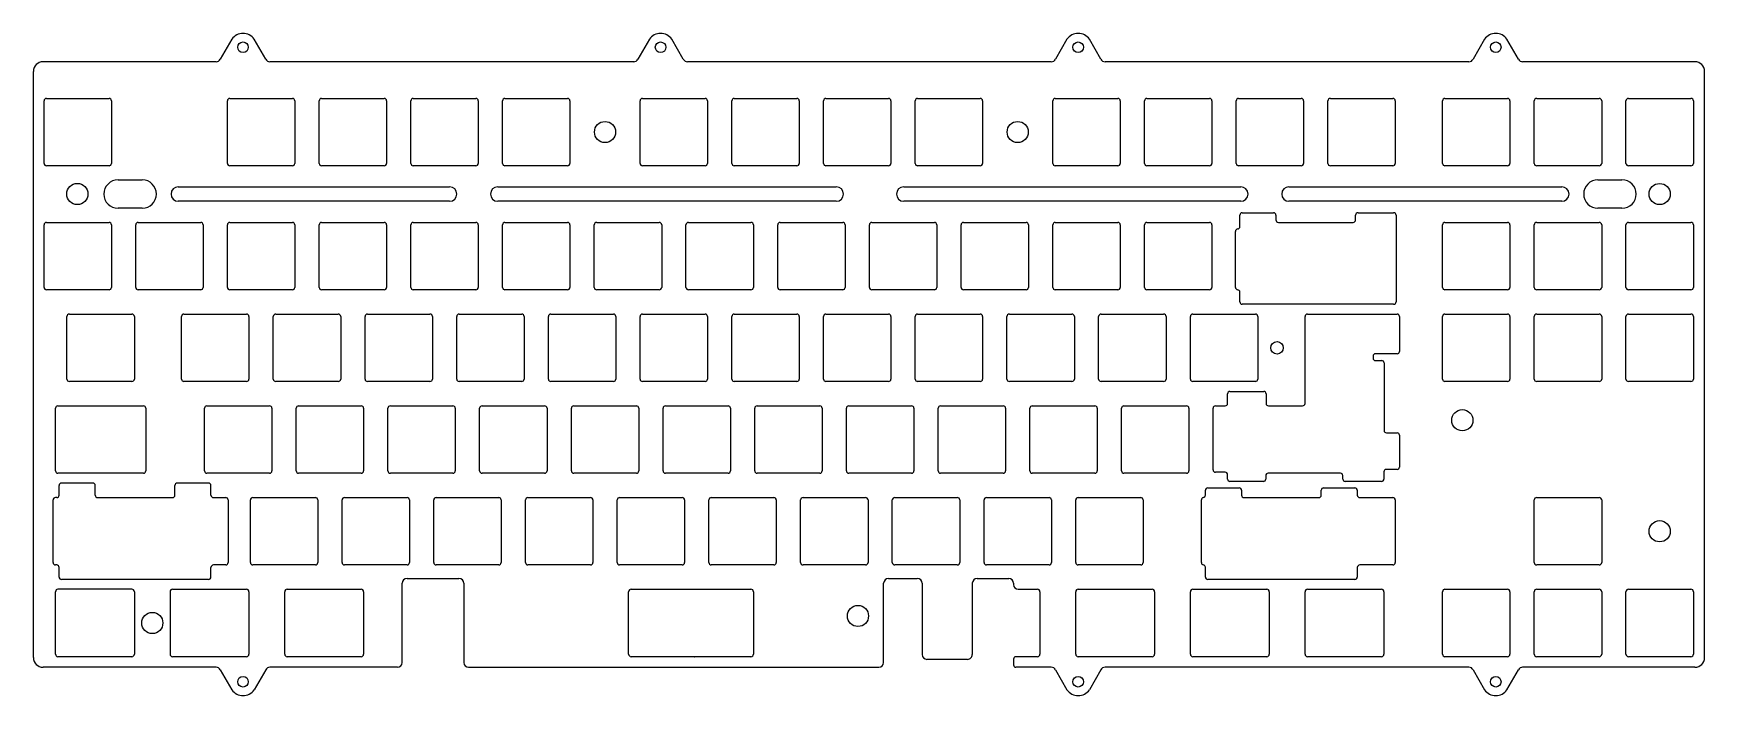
# Model space of a CAD drawing. Extents: x 0 to 347, y -132 to 6.
import ezdxf

# ---------------------------------------------------------------- set-up
doc = ezdxf.new("R2010")
doc.units = 0
doc.layers.add('Facebinder', color=7, linetype='CONTINUOUS')

msp = doc.modelspace()

# ---------------------------------------------------------------- linework, layer by layer
at = {"layer": 'Facebinder'}
for p, q in [((41.3843, 4.70611, 1.07214), (39.0021, 0.52965, 1.07214)), ((48.4265, 0.52965, 1.07214), (46.0443, 4.70611, 1.07214)), ((128.129, 4.70611, 1.07214), (125.747, 0.52965, 1.07214)), ((135.172, 0.52965, 1.07214), (132.789, 4.70611, 1.07214)), ((214.873, 4.70611, 1.07214), (212.491, 0.52965, 1.07214)), ((221.916, 0.52965, 1.07214), (219.533, 4.70611, 1.07214)), ((301.618, 4.70611, 1.07214), (299.236, 0.52965, 1.07214)), ((308.661, 0.52965, 1.07214), (306.278, 4.70611, 1.07214)), ((38.1335, 0.02511, 1.07214), (2.17793, 0.02511, 1.07214)), ((124.878, 0.02511, 1.07214), (49.2951, 0.02511, 1.07214)), ((211.623, 0.02511, 1.07214), (136.04, 0.02511, 1.07214)), ((298.368, 0.02511, 1.07214), (222.784, 0.02511, 1.07214)), ((345.321, 0.02511, 1.07214), (309.529, 0.02511, 1.07214)), ((0.17794, -123.732, 1.07214), (0.17794, -1.97489, 1.07214)), ((347.321, -123.732, 1.07214), (347.321, -1.97489, 1.07214)), ((2.3815, -21.0834, 1.07214), (2.3815, -8.08439, 1.07214)), ((2.8815, -7.58439, 1.07214), (15.8811, -7.58439, 1.07214)), ((16.3811, -8.08439, 1.07214), (16.3811, -21.0834, 1.07214)), ((40.4816, -21.0834, 1.07214), (40.4816, -8.08439, 1.07214)), ((40.9816, -7.58439, 1.07214), (53.9809, -7.58439, 1.07214)), ((54.4809, -8.08439, 1.07214), (54.4809, -21.0834, 1.07214)), ((59.5316, -21.0834, 1.07214), (59.5316, -8.08439, 1.07214)), ((60.0316, -7.58439, 1.07214), (73.0309, -7.58439, 1.07214)), ((73.5309, -8.08439, 1.07214), (73.5309, -21.0834, 1.07214)), ((78.5816, -21.0834, 1.07214), (78.5816, -8.08439, 1.07214)), ((79.0816, -7.58439, 1.07214), (92.0809, -7.58439, 1.07214)), ((92.5809, -8.08439, 1.07214), (92.5809, -21.0834, 1.07214)), ((97.6302, -21.0834, 1.07214), (97.6302, -8.08439, 1.07214)), ((98.1302, -7.58439, 1.07214), (111.131, -7.58439, 1.07214)), ((111.631, -8.08439, 1.07214), (111.631, -21.0834, 1.07214)), ((126.207, -21.0834, 1.07214), (126.207, -8.08439, 1.07214)), ((126.707, -7.58439, 1.07214), (139.706, -7.58439, 1.07214)), ((140.206, -8.08439, 1.07214), (140.206, -21.0834, 1.07214)), ((145.257, -21.0834, 1.07214), (145.257, -8.08439, 1.07214)), ((145.757, -7.58439, 1.07214), (158.756, -7.58439, 1.07214)), ((159.256, -8.08439, 1.07214), (159.256, -21.0834, 1.07214)), ((164.307, -21.0834, 1.07214), (164.307, -8.08439, 1.07214)), ((164.807, -7.58439, 1.07214), (177.806, -7.58439, 1.07214)), ((178.306, -8.08439, 1.07214), (178.306, -21.0834, 1.07214)), ((183.357, -21.0834, 1.07214), (183.357, -8.08439, 1.07214)), ((183.857, -7.58439, 1.07214), (196.856, -7.58439, 1.07214)), ((197.356, -8.08439, 1.07214), (197.356, -21.0834, 1.07214)), ((211.932, -21.0834, 1.07214), (211.932, -8.08439, 1.07214)), ((212.432, -7.58439, 1.07214), (225.431, -7.58439, 1.07214)), ((225.931, -8.08439, 1.07214), (225.931, -21.0834, 1.07214)), ((230.982, -21.0834, 1.07214), (230.982, -8.08439, 1.07214)), ((231.482, -7.58439, 1.07214), (244.481, -7.58439, 1.07214)), ((244.981, -8.08439, 1.07214), (244.981, -21.0834, 1.07214)), ((250.032, -21.0834, 1.07214), (250.032, -8.08439, 1.07214)), ((250.532, -7.58439, 1.07214), (263.531, -7.58439, 1.07214)), ((264.031, -8.08439, 1.07214), (264.031, -21.0834, 1.07214)), ((269.082, -21.0834, 1.07214), (269.082, -8.08439, 1.07214)), ((269.582, -7.58439, 1.07214), (282.581, -7.58439, 1.07214)), ((283.081, -8.08439, 1.07214), (283.081, -21.0834, 1.07214)), ((292.894, -21.0834, 1.07214), (292.894, -8.08439, 1.07214)), ((293.394, -7.58439, 1.07214), (306.394, -7.58439, 1.07214)), ((306.894, -8.08439, 1.07214), (306.894, -21.0834, 1.07214)), ((311.944, -21.0834, 1.07214), (311.944, -8.08439, 1.07214)), ((312.444, -7.58439, 1.07214), (325.444, -7.58439, 1.07214)), ((325.944, -8.08439, 1.07214), (325.944, -21.0834, 1.07214)), ((330.994, -21.0834, 1.07214), (330.994, -8.08439, 1.07214)), ((331.494, -7.58439, 1.07214), (344.494, -7.58439, 1.07214)), ((344.994, -8.08439, 1.07214), (344.994, -21.0834, 1.07214)), ((15.8811, -21.5834, 1.07214), (2.8815, -21.5834, 1.07214)), ((53.9809, -21.5834, 1.07214), (40.9816, -21.5834, 1.07214)), ((73.0309, -21.5834, 1.07214), (60.0316, -21.5834, 1.07214)), ((92.0809, -21.5834, 1.07214), (79.0816, -21.5834, 1.07214)), ((111.131, -21.5834, 1.07214), (98.1302, -21.5834, 1.07214)), ((139.706, -21.5834, 1.07214), (126.707, -21.5834, 1.07214)), ((158.756, -21.5834, 1.07214), (145.757, -21.5834, 1.07214)), ((177.806, -21.5834, 1.07214), (164.807, -21.5834, 1.07214)), ((196.856, -21.5834, 1.07214), (183.857, -21.5834, 1.07214)), ((225.431, -21.5834, 1.07214), (212.432, -21.5834, 1.07214)), ((244.481, -21.5834, 1.07214), (231.482, -21.5834, 1.07214)), ((263.531, -21.5834, 1.07214), (250.532, -21.5834, 1.07214)), ((282.581, -21.5834, 1.07214), (269.582, -21.5834, 1.07214)), ((306.394, -21.5834, 1.07214), (293.394, -21.5834, 1.07214)), ((325.444, -21.5834, 1.07214), (312.444, -21.5834, 1.07214)), ((344.494, -21.5834, 1.07214), (331.494, -21.5834, 1.07214)), ((17.7625, -24.5089, 1.07214), (22.7625, -24.5089, 1.07214)), ((30.2625, -25.9589, 1.07214), (86.6325, -25.9589, 1.07214)), ((96.6325, -25.9589, 1.07214), (166.963, -25.9589, 1.07214)), ((180.963, -25.9589, 1.07214), (250.979, -25.9589, 1.07214)), ((260.979, -25.9589, 1.07214), (317.663, -25.9589, 1.07214)), ((325.163, -24.5089, 1.07214), (330.163, -24.5089, 1.07214)), ((22.7625, -30.4089, 1.07214), (17.7625, -30.4089, 1.07214)), ((86.6325, -28.9589, 1.07214), (30.2625, -28.9589, 1.07214)), ((166.963, -28.9589, 1.07214), (96.6325, -28.9589, 1.07214)), ((250.979, -28.9589, 1.07214), (180.963, -28.9589, 1.07214)), ((317.663, -28.9589, 1.07214), (260.979, -28.9589, 1.07214)), ((330.163, -30.4089, 1.07214), (325.163, -30.4089, 1.07214)), ((2.3815, -46.8336, 1.07214), (2.3815, -33.8343, 1.07214)), ((2.8815, -33.3343, 1.07214), (15.8811, -33.3343, 1.07214)), ((16.3811, -33.8343, 1.07214), (16.3811, -46.8336, 1.07214)), ((21.4316, -46.8336, 1.07214), (21.4316, -33.8343, 1.07214)), ((21.9316, -33.3343, 1.07214), (34.9309, -33.3343, 1.07214)), ((35.4309, -33.8343, 1.07214), (35.4309, -46.8336, 1.07214)), ((40.4816, -46.8336, 1.07214), (40.4816, -33.8343, 1.07214)), ((40.9816, -33.3343, 1.07214), (53.9809, -33.3343, 1.07214)), ((54.4809, -33.8343, 1.07214), (54.4809, -46.8336, 1.07214)), ((59.5316, -46.8336, 1.07214), (59.5316, -33.8343, 1.07214)), ((60.0316, -33.3343, 1.07214), (73.0309, -33.3343, 1.07214)), ((73.5309, -33.8343, 1.07214), (73.5309, -46.8336, 1.07214)), ((78.5816, -46.8336, 1.07214), (78.5816, -33.8343, 1.07214)), ((79.0816, -33.3343, 1.07214), (92.0809, -33.3343, 1.07214)), ((92.5809, -33.8343, 1.07214), (92.5809, -46.8336, 1.07214)), ((97.6302, -46.8336, 1.07214), (97.6302, -33.8343, 1.07214)), ((98.1302, -33.3343, 1.07214), (111.131, -33.3343, 1.07214)), ((111.631, -33.8343, 1.07214), (111.631, -46.8336, 1.07214)), ((116.68, -46.8336, 1.07214), (116.68, -33.8343, 1.07214)), ((117.18, -33.3343, 1.07214), (130.181, -33.3343, 1.07214)), ((130.681, -33.8343, 1.07214), (130.681, -46.8336, 1.07214)), ((135.732, -46.8336, 1.07214), (135.732, -33.8343, 1.07214)), ((136.232, -33.3343, 1.07214), (149.231, -33.3343, 1.07214)), ((149.731, -33.8343, 1.07214), (149.731, -46.8336, 1.07214)), ((154.782, -46.8336, 1.07214), (154.782, -33.8343, 1.07214)), ((155.282, -33.3343, 1.07214), (168.281, -33.3343, 1.07214)), ((168.781, -33.8343, 1.07214), (168.781, -46.8336, 1.07214)), ((173.832, -46.8336, 1.07214), (173.832, -33.8343, 1.07214)), ((174.332, -33.3343, 1.07214), (187.331, -33.3343, 1.07214)), ((187.831, -33.8343, 1.07214), (187.831, -46.8336, 1.07214)), ((192.882, -46.8336, 1.07214), (192.882, -33.8343, 1.07214)), ((193.382, -33.3343, 1.07214), (206.381, -33.3343, 1.07214)), ((206.881, -33.8343, 1.07214), (206.881, -46.8336, 1.07214)), ((211.932, -46.8336, 1.07214), (211.932, -33.8343, 1.07214)), ((212.432, -33.3343, 1.07214), (225.431, -33.3343, 1.07214)), ((225.931, -33.8343, 1.07214), (225.931, -46.8336, 1.07214)), ((230.982, -46.8336, 1.07214), (230.982, -33.8343, 1.07214)), ((231.482, -33.3343, 1.07214), (244.481, -33.3343, 1.07214)), ((244.981, -33.8343, 1.07214), (244.981, -46.8336, 1.07214)), ((250.782, -34.2064, 1.07214), (250.782, -31.8343, 1.07214)), ((251.282, -31.3343, 1.07214), (257.781, -31.3343, 1.07214)), ((258.281, -31.8343, 1.07214), (258.281, -32.8343, 1.07214)), ((258.781, -33.3343, 1.07214), (274.332, -33.3343, 1.07214)), ((274.832, -32.8343, 1.07214), (274.832, -31.8343, 1.07214)), ((275.332, -31.3343, 1.07214), (282.731, -31.3343, 1.07214)), ((283.231, -31.8343, 1.07214), (283.231, -49.8346, 1.07214)), ((292.894, -46.8336, 1.07214), (292.894, -33.8343, 1.07214)), ((293.394, -33.3343, 1.07214), (306.394, -33.3343, 1.07214)), ((306.894, -33.8343, 1.07214), (306.894, -46.8336, 1.07214)), ((311.944, -46.8336, 1.07214), (311.944, -33.8343, 1.07214)), ((312.444, -33.3343, 1.07214), (325.444, -33.3343, 1.07214)), ((325.944, -33.8343, 1.07214), (325.944, -46.8336, 1.07214)), ((330.994, -46.8336, 1.07214), (330.994, -33.8343, 1.07214)), ((331.494, -33.3343, 1.07214), (344.494, -33.3343, 1.07214)), ((344.994, -33.8343, 1.07214), (344.994, -46.8336, 1.07214)), ((249.881, -46.8336, 1.07214), (249.881, -35.2015, 1.07214)), ((15.8811, -47.3336, 1.07214), (2.8815, -47.3336, 1.07214)), ((34.9309, -47.3336, 1.07214), (21.9316, -47.3336, 1.07214)), ((53.9809, -47.3336, 1.07214), (40.9816, -47.3336, 1.07214)), ((73.0309, -47.3336, 1.07214), (60.0316, -47.3336, 1.07214)), ((92.0809, -47.3336, 1.07214), (79.0816, -47.3336, 1.07214)), ((111.131, -47.3336, 1.07214), (98.1302, -47.3336, 1.07214)), ((130.181, -47.3336, 1.07214), (117.18, -47.3336, 1.07214)), ((149.231, -47.3336, 1.07214), (136.232, -47.3336, 1.07214)), ((168.281, -47.3336, 1.07214), (155.282, -47.3336, 1.07214)), ((187.331, -47.3336, 1.07214), (174.332, -47.3336, 1.07214)), ((206.381, -47.3336, 1.07214), (193.382, -47.3336, 1.07214)), ((225.431, -47.3336, 1.07214), (212.432, -47.3336, 1.07214)), ((244.481, -47.3336, 1.07214), (231.482, -47.3336, 1.07214)), ((250.782, -49.8346, 1.07214), (250.782, -47.8286, 1.07214)), ((306.394, -47.3336, 1.07214), (293.394, -47.3336, 1.07214)), ((325.444, -47.3336, 1.07214), (312.444, -47.3336, 1.07214)), ((344.494, -47.3336, 1.07214), (331.494, -47.3336, 1.07214)), ((282.731, -50.3346, 1.07214), (251.282, -50.3346, 1.07214)), ((7.14401, -65.8836, 1.07214), (7.14401, -52.8843, 1.07214)), ((7.64401, -52.3843, 1.07214), (20.6436, -52.3843, 1.07214)), ((21.1436, -52.8843, 1.07214), (21.1436, -65.8836, 1.07214)), ((30.9566, -65.8836, 1.07214), (30.9566, -52.8843, 1.07214)), ((31.4566, -52.3843, 1.07214), (44.4559, -52.3843, 1.07214)), ((44.9559, -52.8843, 1.07214), (44.9559, -65.8836, 1.07214)), ((50.0066, -65.8836, 1.07214), (50.0066, -52.8843, 1.07214)), ((50.5066, -52.3843, 1.07214), (63.5059, -52.3843, 1.07214)), ((64.0059, -52.8843, 1.07214), (64.0059, -65.8836, 1.07214)), ((69.0566, -65.8836, 1.07214), (69.0566, -52.8843, 1.07214)), ((69.5566, -52.3843, 1.07214), (82.5559, -52.3843, 1.07214)), ((83.0559, -52.8843, 1.07214), (83.0559, -65.8836, 1.07214)), ((88.1066, -65.8836, 1.07214), (88.1066, -52.8843, 1.07214)), ((88.6066, -52.3843, 1.07214), (101.606, -52.3843, 1.07214)), ((102.106, -52.8843, 1.07214), (102.106, -65.8836, 1.07214)), ((107.157, -65.8836, 1.07214), (107.157, -52.8843, 1.07214)), ((107.657, -52.3843, 1.07214), (120.656, -52.3843, 1.07214)), ((121.156, -52.8843, 1.07214), (121.156, -65.8836, 1.07214)), ((126.207, -65.8836, 1.07214), (126.207, -52.8843, 1.07214)), ((126.707, -52.3843, 1.07214), (139.706, -52.3843, 1.07214)), ((140.206, -52.8843, 1.07214), (140.206, -65.8836, 1.07214)), ((145.257, -65.8836, 1.07214), (145.257, -52.8843, 1.07214)), ((145.757, -52.3843, 1.07214), (158.756, -52.3843, 1.07214)), ((159.256, -52.8843, 1.07214), (159.256, -65.8836, 1.07214)), ((164.307, -65.8836, 1.07214), (164.307, -52.8843, 1.07214)), ((164.807, -52.3843, 1.07214), (177.806, -52.3843, 1.07214)), ((178.306, -52.8843, 1.07214), (178.306, -65.8836, 1.07214)), ((183.357, -65.8836, 1.07214), (183.357, -52.8843, 1.07214)), ((183.857, -52.3843, 1.07214), (196.856, -52.3843, 1.07214)), ((197.356, -52.8843, 1.07214), (197.356, -65.8836, 1.07214)), ((202.407, -65.8836, 1.07214), (202.407, -52.8843, 1.07214)), ((202.907, -52.3843, 1.07214), (215.906, -52.3843, 1.07214)), ((216.406, -52.8843, 1.07214), (216.406, -65.8836, 1.07214)), ((221.457, -65.8836, 1.07214), (221.457, -52.8843, 1.07214)), ((221.957, -52.3843, 1.07214), (234.956, -52.3843, 1.07214)), ((235.456, -52.8843, 1.07214), (235.456, -65.8836, 1.07214)), ((240.507, -65.8836, 1.07214), (240.507, -52.8843, 1.07214)), ((241.007, -52.3843, 1.07214), (254.006, -52.3843, 1.07214)), ((254.506, -52.8843, 1.07214), (254.506, -65.8836, 1.07214)), ((264.319, -70.9334, 1.07214), (264.319, -52.8834, 1.07214)), ((264.819, -52.3834, 1.07214), (283.45, -52.3834, 1.07214)), ((283.95, -52.8834, 1.07214), (283.95, -60.1334, 1.07214)), ((292.894, -65.8836, 1.07214), (292.894, -52.8843, 1.07214)), ((293.394, -52.3843, 1.07214), (306.394, -52.3843, 1.07214)), ((306.894, -52.8843, 1.07214), (306.894, -65.8836, 1.07214)), ((311.944, -65.8836, 1.07214), (311.944, -52.8843, 1.07214)), ((312.444, -52.3843, 1.07214), (325.444, -52.3843, 1.07214)), ((325.944, -52.8843, 1.07214), (325.944, -65.8836, 1.07214)), ((330.994, -65.8836, 1.07214), (330.994, -52.8843, 1.07214)), ((331.494, -52.3843, 1.07214), (344.494, -52.3843, 1.07214)), ((344.994, -52.8843, 1.07214), (344.994, -65.8836, 1.07214)), ((278.45, -61.1334, 1.07214), (278.45, -61.5334, 1.07214)), ((283.45, -60.6334, 1.07214), (278.95, -60.6334, 1.07214)), ((278.95, -62.0334, 1.07214), (280.25, -62.0334, 1.07214)), ((280.75, -62.5334, 1.07214), (280.75, -76.5464, 1.07214)), ((20.6436, -66.3836, 1.07214), (7.64401, -66.3836, 1.07214)), ((44.4559, -66.3836, 1.07214), (31.4566, -66.3836, 1.07214)), ((63.5059, -66.3836, 1.07214), (50.5066, -66.3836, 1.07214)), ((82.5559, -66.3836, 1.07214), (69.5566, -66.3836, 1.07214)), ((101.606, -66.3836, 1.07214), (88.6066, -66.3836, 1.07214)), ((120.656, -66.3836, 1.07214), (107.657, -66.3836, 1.07214)), ((139.706, -66.3836, 1.07214), (126.707, -66.3836, 1.07214)), ((158.756, -66.3836, 1.07214), (145.757, -66.3836, 1.07214)), ((177.806, -66.3836, 1.07214), (164.807, -66.3836, 1.07214)), ((196.856, -66.3836, 1.07214), (183.857, -66.3836, 1.07214)), ((215.906, -66.3836, 1.07214), (202.907, -66.3836, 1.07214)), ((234.956, -66.3836, 1.07214), (221.957, -66.3836, 1.07214)), ((254.006, -66.3836, 1.07214), (241.007, -66.3836, 1.07214)), ((248.237, -70.9334, 1.07214), (248.237, -68.9534, 1.07214)), ((248.737, -68.4534, 1.07214), (255.737, -68.4534, 1.07214)), ((256.237, -68.9534, 1.07214), (256.237, -70.9334, 1.07214)), ((306.394, -66.3836, 1.07214), (293.394, -66.3836, 1.07214)), ((325.444, -66.3836, 1.07214), (312.444, -66.3836, 1.07214)), ((344.494, -66.3836, 1.07214), (331.494, -66.3836, 1.07214)), ((4.76252, -84.9333, 1.07214), (4.76252, -71.9343, 1.07214)), ((5.26252, -71.4343, 1.07214), (23.0248, -71.4343, 1.07214)), ((23.5248, -71.9343, 1.07214), (23.5248, -84.9333, 1.07214)), ((35.7191, -84.9336, 1.07214), (35.7191, -71.9343, 1.07214)), ((36.2191, -71.4343, 1.07214), (49.2184, -71.4343, 1.07214)), ((49.7184, -71.9343, 1.07214), (49.7184, -84.9336, 1.07214)), ((54.7691, -84.9336, 1.07214), (54.7691, -71.9343, 1.07214)), ((55.2691, -71.4343, 1.07214), (68.2684, -71.4343, 1.07214)), ((68.7684, -71.9343, 1.07214), (68.7684, -84.9336, 1.07214)), ((73.8191, -84.9336, 1.07214), (73.8191, -71.9343, 1.07214)), ((74.3191, -71.4343, 1.07214), (87.3184, -71.4343, 1.07214)), ((87.8184, -71.9343, 1.07214), (87.8184, -84.9336, 1.07214)), ((92.8691, -84.9336, 1.07214), (92.8691, -71.9343, 1.07214)), ((93.3691, -71.4343, 1.07214), (106.369, -71.4343, 1.07214)), ((106.869, -71.9343, 1.07214), (106.869, -84.9336, 1.07214)), ((111.919, -84.9336, 1.07214), (111.919, -71.9343, 1.07214)), ((112.419, -71.4343, 1.07214), (125.419, -71.4343, 1.07214)), ((125.919, -71.9343, 1.07214), (125.919, -84.9336, 1.07214)), ((130.969, -84.9336, 1.07214), (130.969, -71.9343, 1.07214)), ((131.469, -71.4343, 1.07214), (144.469, -71.4343, 1.07214)), ((144.969, -71.9343, 1.07214), (144.969, -84.9336, 1.07214)), ((150.019, -84.9336, 1.07214), (150.019, -71.9343, 1.07214)), ((150.519, -71.4343, 1.07214), (163.519, -71.4343, 1.07214)), ((164.019, -71.9343, 1.07214), (164.019, -84.9336, 1.07214)), ((169.069, -84.9336, 1.07214), (169.069, -71.9343, 1.07214)), ((169.569, -71.4343, 1.07214), (182.569, -71.4343, 1.07214)), ((183.069, -71.9343, 1.07214), (183.069, -84.9336, 1.07214)), ((188.119, -84.9336, 1.07214), (188.119, -71.9343, 1.07214)), ((188.619, -71.4343, 1.07214), (201.619, -71.4343, 1.07214)), ((202.119, -71.9343, 1.07214), (202.119, -84.9336, 1.07214)), ((207.169, -84.9336, 1.07214), (207.169, -71.9343, 1.07214)), ((207.669, -71.4343, 1.07214), (220.669, -71.4343, 1.07214)), ((221.169, -71.9343, 1.07214), (221.169, -84.9336, 1.07214)), ((226.219, -84.9336, 1.07214), (226.219, -71.9343, 1.07214)), ((226.719, -71.4343, 1.07214), (239.719, -71.4343, 1.07214)), ((240.219, -71.9343, 1.07214), (240.219, -84.9336, 1.07214)), ((245.219, -84.7334, 1.07214), (245.219, -71.9334, 1.07214)), ((245.719, -71.4334, 1.07214), (247.737, -71.4334, 1.07214)), ((256.737, -71.4334, 1.07214), (263.819, -71.4334, 1.07214)), ((281.25, -77.0464, 1.07214), (283.45, -77.0464, 1.07214)), ((283.95, -77.5464, 1.07214), (283.95, -84.1464, 1.07214)), ((23.0248, -85.4333, 1.07214), (5.26252, -85.4333, 1.07214)), ((49.2184, -85.4336, 1.07214), (36.2191, -85.4336, 1.07214)), ((68.2684, -85.4336, 1.07214), (55.2691, -85.4336, 1.07214)), ((87.3184, -85.4336, 1.07214), (74.3191, -85.4336, 1.07214)), ((106.369, -85.4336, 1.07214), (93.3691, -85.4336, 1.07214)), ((125.419, -85.4336, 1.07214), (112.419, -85.4336, 1.07214)), ((144.469, -85.4336, 1.07214), (131.469, -85.4336, 1.07214)), ((163.519, -85.4336, 1.07214), (150.519, -85.4336, 1.07214)), ((182.569, -85.4336, 1.07214), (169.569, -85.4336, 1.07214)), ((201.619, -85.4336, 1.07214), (188.619, -85.4336, 1.07214)), ((220.669, -85.4336, 1.07214), (207.669, -85.4336, 1.07214)), ((239.719, -85.4336, 1.07214), (226.719, -85.4336, 1.07214)), ((247.737, -85.2334, 1.07214), (245.719, -85.2334, 1.07214)), ((248.237, -86.6334, 1.07214), (248.237, -85.7334, 1.07214)), ((256.175, -85.9334, 1.07214), (256.175, -86.6334, 1.07214)), ((271.675, -85.4334, 1.07214), (256.675, -85.4334, 1.07214)), ((272.175, -86.6334, 1.07214), (272.175, -85.9334, 1.07214)), ((280.7, -85.1464, 1.07214), (280.7, -86.6334, 1.07214)), ((283.45, -84.6464, 1.07214), (281.2, -84.6464, 1.07214)), ((5.51265, -89.9833, 1.07214), (5.51265, -87.9844, 1.07214)), ((12.5123, -87.4844, 1.07214), (6.01265, -87.4844, 1.07214)), ((13.0123, -89.9844, 1.07214), (13.0123, -87.9844, 1.07214)), ((29.5628, -89.9844, 1.07214), (29.5628, -87.9844, 1.07214)), ((36.5623, -87.4844, 1.07214), (30.0628, -87.4844, 1.07214)), ((37.0623, -89.9833, 1.07214), (37.0623, -87.9844, 1.07214)), ((243.638, -89.9844, 1.07214), (243.638, -88.9844, 1.07214)), ((244.138, -88.4844, 1.07214), (250.638, -88.4844, 1.07214)), ((255.675, -87.1334, 1.07214), (248.737, -87.1334, 1.07214)), ((251.138, -88.9844, 1.07214), (251.138, -89.9844, 1.07214)), ((267.688, -89.9844, 1.07214), (267.688, -88.9844, 1.07214)), ((268.188, -88.4844, 1.07214), (274.687, -88.4844, 1.07214)), ((280.2, -87.1334, 1.07214), (272.675, -87.1334, 1.07214)), ((275.187, -88.9844, 1.07214), (275.187, -89.9844, 1.07214)), ((4.24976, -103.983, 1.07214), (4.24976, -90.9833, 1.07214)), ((5.01265, -90.4833, 1.07214), (4.74976, -90.4833, 1.07214)), ((13.5123, -90.4844, 1.07214), (29.0628, -90.4844, 1.07214)), ((37.5622, -90.4833, 1.07214), (40.1258, -90.4833, 1.07214)), ((40.6258, -90.9833, 1.07214), (40.6258, -103.983, 1.07214)), ((45.2441, -103.984, 1.07214), (45.2441, -90.9844, 1.07214)), ((45.7441, -90.4844, 1.07214), (58.7434, -90.4844, 1.07214)), ((59.2434, -90.9844, 1.07214), (59.2434, -103.984, 1.07214)), ((64.2941, -103.984, 1.07214), (64.2941, -90.9844, 1.07214)), ((64.7941, -90.4844, 1.07214), (77.7934, -90.4844, 1.07214)), ((78.2934, -90.9844, 1.07214), (78.2934, -103.984, 1.07214)), ((83.3441, -103.984, 1.07214), (83.3441, -90.9844, 1.07214)), ((83.8441, -90.4844, 1.07214), (96.8434, -90.4844, 1.07214)), ((97.3434, -90.9844, 1.07214), (97.3434, -103.984, 1.07214)), ((102.394, -103.984, 1.07214), (102.394, -90.9844, 1.07214)), ((102.894, -90.4844, 1.07214), (115.894, -90.4844, 1.07214)), ((116.394, -90.9844, 1.07214), (116.394, -103.984, 1.07214)), ((121.444, -103.984, 1.07214), (121.444, -90.9844, 1.07214)), ((121.944, -90.4844, 1.07214), (134.944, -90.4844, 1.07214)), ((135.444, -90.9844, 1.07214), (135.444, -103.984, 1.07214)), ((140.494, -103.984, 1.07214), (140.494, -90.9844, 1.07214)), ((140.994, -90.4844, 1.07214), (153.994, -90.4844, 1.07214)), ((154.494, -90.9844, 1.07214), (154.494, -103.984, 1.07214)), ((159.544, -103.984, 1.07214), (159.544, -90.9844, 1.07214)), ((160.044, -90.4844, 1.07214), (173.044, -90.4844, 1.07214)), ((173.544, -90.9844, 1.07214), (173.544, -103.984, 1.07214)), ((178.594, -103.984, 1.07214), (178.594, -90.9844, 1.07214)), ((179.094, -90.4844, 1.07214), (192.094, -90.4844, 1.07214)), ((192.594, -90.9844, 1.07214), (192.594, -103.984, 1.07214)), ((197.644, -103.984, 1.07214), (197.644, -90.9844, 1.07214)), ((198.144, -90.4844, 1.07214), (211.144, -90.4844, 1.07214)), ((211.644, -90.9844, 1.07214), (211.644, -103.984, 1.07214)), ((216.694, -103.984, 1.07214), (216.694, -90.9844, 1.07214)), ((217.194, -90.4844, 1.07214), (230.194, -90.4844, 1.07214)), ((230.694, -90.9844, 1.07214), (230.694, -103.984, 1.07214)), ((242.788, -103.984, 1.07214), (242.788, -90.9731, 1.07214)), ((251.638, -90.4844, 1.07214), (267.188, -90.4844, 1.07214)), ((275.687, -90.4844, 1.07214), (282.581, -90.4844, 1.07214)), ((283.081, -90.9844, 1.07214), (283.081, -103.984, 1.07214)), ((311.944, -103.984, 1.07214), (311.944, -90.9844, 1.07214)), ((312.444, -90.4844, 1.07214), (325.444, -90.4844, 1.07214)), ((325.944, -90.9844, 1.07214), (325.944, -103.984, 1.07214)), ((5.01265, -104.483, 1.07214), (4.74976, -104.483, 1.07214)), ((5.51265, -106.985, 1.07214), (5.51265, -104.983, 1.07214)), ((36.5623, -107.485, 1.07214), (6.01265, -107.485, 1.07214)), ((37.0623, -106.985, 1.07214), (37.0623, -104.983, 1.07214)), ((40.1258, -104.483, 1.07214), (37.5623, -104.483, 1.07214)), ((58.7434, -104.484, 1.07214), (45.7441, -104.484, 1.07214)), ((77.7934, -104.484, 1.07214), (64.7941, -104.484, 1.07214)), ((77.7869, -107.284, 1.07214), (88.581, -107.284, 1.07214)), ((96.8434, -104.484, 1.07214), (83.8441, -104.484, 1.07214)), ((115.894, -104.484, 1.07214), (102.894, -104.484, 1.07214)), ((134.944, -104.484, 1.07214), (121.944, -104.484, 1.07214)), ((153.994, -104.484, 1.07214), (140.994, -104.484, 1.07214)), ((173.044, -104.484, 1.07214), (160.044, -104.484, 1.07214)), ((177.787, -107.284, 1.07214), (183.787, -107.284, 1.07214)), ((192.094, -104.484, 1.07214), (179.094, -104.484, 1.07214)), ((196.213, -107.284, 1.07214), (202.762, -107.284, 1.07214)), ((211.144, -104.484, 1.07214), (198.144, -104.484, 1.07214)), ((230.194, -104.484, 1.07214), (217.194, -104.484, 1.07214)), ((243.638, -106.985, 1.07214), (243.638, -104.973, 1.07214)), ((274.687, -107.485, 1.07214), (244.138, -107.485, 1.07214)), ((275.187, -104.984, 1.07214), (275.187, -106.985, 1.07214)), ((282.581, -104.484, 1.07214), (275.687, -104.484, 1.07214)), ((325.444, -104.484, 1.07214), (312.444, -104.484, 1.07214)), ((4.76276, -123.033, 1.07214), (4.76276, -110.034, 1.07214)), ((20.6438, -109.534, 1.07214), (5.26276, -109.534, 1.07214)), ((21.1438, -110.034, 1.07214), (21.1438, -123.033, 1.07214)), ((28.5739, -110.034, 1.07214), (28.5739, -123.033, 1.07214)), ((29.0739, -109.534, 1.07214), (44.4563, -109.534, 1.07214)), ((44.9563, -110.034, 1.07214), (44.9563, -123.033, 1.07214)), ((52.3879, -123.033, 1.07214), (52.3879, -110.034, 1.07214)), ((52.8879, -109.534, 1.07214), (68.2688, -109.534, 1.07214)), ((68.7688, -110.034, 1.07214), (68.7688, -123.033, 1.07214)), ((76.7869, -124.732, 1.07214), (76.7869, -108.284, 1.07214)), ((89.581, -108.284, 1.07214), (89.581, -124.732, 1.07214)), ((123.824, -123.034, 1.07214), (123.824, -110.034, 1.07214)), ((124.324, -109.534, 1.07214), (149.231, -109.534, 1.07214)), ((149.731, -110.034, 1.07214), (149.731, -123.033, 1.07214)), ((176.787, -124.732, 1.07214), (176.787, -108.284, 1.07214)), ((184.787, -108.284, 1.07214), (184.787, -123.082, 1.07214)), ((195.213, -108.284, 1.07214), (195.213, -123.082, 1.07214)), ((203.762, -108.284, 1.07214), (203.762, -108.534, 1.07214)), ((204.762, -109.534, 1.07214), (208.762, -109.534, 1.07214)), ((209.262, -110.034, 1.07214), (209.262, -123.034, 1.07214)), ((216.694, -123.033, 1.07214), (216.694, -110.034, 1.07214)), ((217.194, -109.534, 1.07214), (232.575, -109.534, 1.07214)), ((233.075, -110.034, 1.07214), (233.075, -123.033, 1.07214)), ((240.506, -123.033, 1.07214), (240.506, -110.034, 1.07214)), ((241.006, -109.534, 1.07214), (256.387, -109.534, 1.07214)), ((256.887, -110.034, 1.07214), (256.887, -123.033, 1.07214)), ((264.319, -123.033, 1.07214), (264.319, -110.034, 1.07214)), ((264.819, -109.534, 1.07214), (280.2, -109.534, 1.07214)), ((280.7, -110.034, 1.07214), (280.7, -123.033, 1.07214)), ((292.894, -123.034, 1.07214), (292.894, -110.034, 1.07214)), ((293.394, -109.534, 1.07214), (306.394, -109.534, 1.07214)), ((306.894, -110.034, 1.07214), (306.894, -123.034, 1.07214)), ((311.944, -123.034, 1.07214), (311.944, -110.034, 1.07214)), ((312.444, -109.534, 1.07214), (325.444, -109.534, 1.07214)), ((325.944, -110.034, 1.07214), (325.944, -123.034, 1.07214)), ((330.994, -123.034, 1.07214), (330.994, -110.034, 1.07214)), ((331.494, -109.534, 1.07214), (344.494, -109.534, 1.07214)), ((344.994, -110.034, 1.07214), (344.994, -123.034, 1.07214)), ((20.6438, -123.533, 1.07214), (5.26276, -123.533, 1.07214)), ((44.4563, -123.533, 1.07214), (29.0739, -123.533, 1.07214)), ((68.2688, -123.533, 1.07214), (52.8879, -123.533, 1.07214)), ((137.525, -123.534, 1.07214), (124.324, -123.534, 1.07214)), ((149.231, -123.533, 1.07214), (137.549, -123.533, 1.07214)), ((194.213, -124.082, 1.07214), (185.787, -124.082, 1.07214)), ((203.762, -124.034, 1.07214), (203.762, -125.232, 1.07214)), ((208.762, -123.534, 1.07214), (204.262, -123.534, 1.07214)), ((232.575, -123.533, 1.07214), (217.194, -123.533, 1.07214)), ((256.387, -123.533, 1.07214), (241.006, -123.533, 1.07214)), ((280.2, -123.533, 1.07214), (264.819, -123.533, 1.07214)), ((306.394, -123.534, 1.07214), (293.394, -123.534, 1.07214)), ((325.444, -123.534, 1.07214), (312.444, -123.534, 1.07214)), ((344.494, -123.534, 1.07214), (331.494, -123.534, 1.07214)), ((38.1335, -125.732, 1.07214), (2.17793, -125.732, 1.07214)), ((39.0021, -126.236, 1.07214), (41.3843, -130.413, 1.07214)), ((48.4265, -126.236, 1.07214), (46.0443, -130.413, 1.07214)), ((75.7869, -125.732, 1.07214), (49.2951, -125.732, 1.07214)), ((90.581, -125.732, 1.07214), (175.787, -125.732, 1.07214)), ((211.623, -125.732, 1.07214), (204.262, -125.732, 1.07214)), ((212.491, -126.236, 1.07214), (214.873, -130.413, 1.07214)), ((221.916, -126.236, 1.07214), (219.533, -130.413, 1.07214)), ((298.368, -125.732, 1.07214), (222.784, -125.732, 1.07214)), ((299.236, -126.236, 1.07214), (301.618, -130.413, 1.07214)), ((306.278, -130.413, 1.07214), (308.661, -126.236, 1.07214)), ((345.321, -125.732, 1.07214), (309.529, -125.732, 1.07214))]:
    msp.add_line(p, q, dxfattribs=at)
for centre, radius in [((43.7143, 3.02511), 1.1), ((130.459, 3.02511), 1.1), ((217.203, 3.02511), 1.1), ((303.948, 3.02511), 1.1), ((118.919, -14.5816), 2.2), ((204.644, -14.5828), 2.2), ((9.30248, -27.4404), 2.2), ((337.995, -27.4587), 2.2), ((258.506, -59.3838), 1.3), ((296.995, -74.4249), 2.2), ((337.995, -97.4833), 2.2), ((24.8691, -116.534), 2.2), ((171.449, -115.072), 2.2), ((43.7143, -128.732), 1.1), ((217.203, -128.732), 1.1), ((303.948, -128.732), 1.1)]:
    msp.add_circle(centre, radius, dxfattribs=at)
for centre, radius, start, end in [((43.7143, 3.02511, 1.07214), 2.8731, 35.8089, 144.191), ((130.459, 3.02511, 1.07214), 2.8731, 35.8089, 144.191), ((217.203, 3.02511, 1.07214), 2.8731, 35.8089, 144.191), ((303.948, 3.02511, 1.07214), 2.8731, 35.8089, 144.191), ((2.17793, -1.97489, 1.07214), 2, 90, 180), ((38.1335, 1.02511, 1.07214), 1, -90, -29.7), ((49.2951, 1.02511, 1.07214), 1, -150.3, -90), ((124.878, 1.02511, 1.07214), 1, -90, -29.7), ((136.04, 1.02511, 1.07214), 1, -150.3, -90), ((211.623, 1.02511, 1.07214), 1, -90, -29.7), ((222.784, 1.02511, 1.07214), 1, -150.3, -90), ((298.368, 1.02511, 1.07214), 1, -90, -29.7), ((309.529, 1.02511, 1.07214), 1, -150.3, -90), ((345.321, -1.97489, 1.07214), 2, 0, 90), ((2.8815, -8.08439, 1.07214), 0.5, 90, 180), ((15.8811, -8.08439, 1.07214), 0.5, 0, 90), ((40.9816, -8.08439, 1.07214), 0.5, 90, -180), ((53.9809, -8.08439, 1.07214), 0.5, 0, 90), ((60.0316, -8.08439, 1.07214), 0.5, 90, -180), ((73.0309, -8.08439, 1.07214), 0.5, 0, 90), ((79.0816, -8.08439, 1.07214), 0.5, 90, 180), ((92.0809, -8.08439, 1.07214), 0.5, 0, 90), ((98.1302, -8.08439, 1.07214), 0.5, 90, -180), ((111.131, -8.08439, 1.07214), 0.5, 0, 90), ((126.707, -8.08439, 1.07214), 0.5, 90, -180), ((139.706, -8.08439, 1.07214), 0.5, 0, 90), ((145.757, -8.08439, 1.07214), 0.5, 90, -180), ((158.756, -8.08439, 1.07214), 0.5, 0, 90), ((164.807, -8.08439, 1.07214), 0.5, 90, -180), ((177.806, -8.08439, 1.07214), 0.5, 0, 90), ((183.857, -8.08439, 1.07214), 0.5, 90, -180), ((196.856, -8.08439, 1.07214), 0.5, 0, 90), ((212.432, -8.08439, 1.07214), 0.5, 90, 180), ((225.431, -8.08439, 1.07214), 0.5, 0, 90), ((231.482, -8.08439, 1.07214), 0.5, 90, -180), ((244.481, -8.08439, 1.07214), 0.5, 0, 90), ((250.532, -8.08439, 1.07214), 0.5, 90, -180), ((263.531, -8.08439, 1.07214), 0.5, 0, 90), ((269.582, -8.08439, 1.07214), 0.5, 90, -180), ((282.581, -8.08439, 1.07214), 0.5, 0, 90), ((293.394, -8.08439, 1.07214), 0.5, 90, -180), ((306.394, -8.08439, 1.07214), 0.5, 0, 90), ((312.444, -8.08439, 1.07214), 0.5, 90, -180), ((325.444, -8.08439, 1.07214), 0.5, 0, 90), ((331.494, -8.08439, 1.07214), 0.5, 90, -180), ((344.494, -8.08439, 1.07214), 0.5, 0, 90), ((2.8815, -21.0834, 1.07214), 0.5, 180, -90), ((15.8811, -21.0834, 1.07214), 0.5, -90, 0), ((40.9816, -21.0834, 1.07214), 0.5, 180, -90), ((53.9809, -21.0834, 1.07214), 0.5, -90, 0), ((60.0316, -21.0834, 1.07214), 0.5, 180, -90), ((73.0309, -21.0834, 1.07214), 0.5, -90, 0), ((79.0816, -21.0834, 1.07214), 0.5, 180, -90), ((92.0809, -21.0834, 1.07214), 0.5, -90, 0), ((98.1302, -21.0834, 1.07214), 0.5, 180, -90), ((111.131, -21.0834, 1.07214), 0.5, -90, 0), ((126.707, -21.0834, 1.07214), 0.5, 180, -90), ((139.706, -21.0834, 1.07214), 0.5, -90, 0), ((145.757, -21.0834, 1.07214), 0.5, 180, -90), ((158.756, -21.0834, 1.07214), 0.5, -90, 0), ((164.807, -21.0834, 1.07214), 0.5, 180, -90), ((177.806, -21.0834, 1.07214), 0.5, -90, 0), ((183.857, -21.0834, 1.07214), 0.5, 180, -90), ((196.856, -21.0834, 1.07214), 0.5, -90, 0), ((212.432, -21.0834, 1.07214), 0.5, 180, -90), ((225.431, -21.0834, 1.07214), 0.5, -90, 0), ((231.482, -21.0834, 1.07214), 0.5, 180, -90), ((244.481, -21.0834, 1.07214), 0.5, -90, 0), ((250.532, -21.0834, 1.07214), 0.5, 180, -90), ((263.531, -21.0834, 1.07214), 0.5, -90, 0), ((269.582, -21.0834, 1.07214), 0.5, 180, -90), ((282.581, -21.0834, 1.07214), 0.5, -90, 0), ((293.394, -21.0834, 1.07214), 0.5, 180, -90), ((306.394, -21.0834, 1.07214), 0.5, -90, 0), ((312.444, -21.0834, 1.07214), 0.5, 180, -90), ((325.444, -21.0834, 1.07214), 0.5, -90, 0), ((331.494, -21.0834, 1.07214), 0.5, 180, -90), ((344.494, -21.0834, 1.07214), 0.5, -90, 0), ((17.7625, -27.4589, 1.07214), 2.95, 90, -90), ((22.7625, -27.4589, 1.07214), 2.95, -90, 90), ((30.2625, -27.4589, 1.07214), 1.5, 90, -90), ((86.6325, -27.4589, 1.07214), 1.5, -90, 90), ((96.6325, -27.4589, 1.07214), 1.5, 90, -90), ((166.963, -27.4589, 1.07214), 1.5, -90, 90), ((180.963, -27.4589, 1.07214), 1.5, 90, -90), ((250.979, -27.4589, 1.07214), 1.5, -90, 90), ((260.979, -27.4589, 1.07214), 1.5, 90, -90), ((317.663, -27.4589, 1.07214), 1.5, -90, 90), ((325.163, -27.4589, 1.07214), 2.95, 90, -90), ((330.163, -27.4589, 1.07214), 2.95, -90, 90), ((2.8815, -33.8343, 1.07214), 0.5, 90, 180), ((15.8811, -33.8343, 1.07214), 0.5, 0, 90), ((21.9316, -33.8343, 1.07214), 0.5, 90, 180), ((34.9309, -33.8343, 1.07214), 0.5, 0, 90), ((40.9816, -33.8343, 1.07214), 0.5, 90, 180), ((53.9809, -33.8343, 1.07214), 0.5, 0, 90), ((60.0316, -33.8343, 1.07214), 0.5, 90, 180), ((73.0309, -33.8343, 1.07214), 0.5, 0, 90), ((79.0816, -33.8343, 1.07214), 0.5, 90, 180), ((92.0809, -33.8343, 1.07214), 0.5, 0, 90), ((98.1302, -33.8343, 1.07214), 0.5, 90, 180), ((111.131, -33.8343, 1.07214), 0.5, 0, 90), ((117.18, -33.8343, 1.07214), 0.5, 90, 180), ((130.181, -33.8343, 1.07214), 0.5, 0, 90), ((136.232, -33.8343, 1.07214), 0.5, 90, 180), ((149.231, -33.8343, 1.07214), 0.5, 0, 90), ((155.282, -33.8343, 1.07214), 0.5, 90, 180), ((168.281, -33.8343, 1.07214), 0.5, 0, 90), ((174.332, -33.8343, 1.07214), 0.5, 90, 180), ((187.331, -33.8343, 1.07214), 0.5, 0, 90), ((193.382, -33.8343, 1.07214), 0.5, 90, 180), ((206.381, -33.8343, 1.07214), 0.5, 0, 90), ((212.432, -33.8343, 1.07214), 0.5, 90, 180), ((225.431, -33.8343, 1.07214), 0.5, 0, 90), ((231.482, -33.8343, 1.07214), 0.5, 90, 180), ((244.481, -33.8343, 1.07214), 0.5, 0, 90), ((250.381, -35.2015, 1.07214), 0.5, 95.706, -180), ((250.282, -34.2064, 1.07214), 0.5, -84.294, 0), ((251.282, -31.8343, 1.07214), 0.5, 90, -180), ((257.781, -31.8343, 1.07214), 0.5, 0, 90), ((258.781, -32.8343, 1.07214), 0.5, 180, -90), ((274.332, -32.8343, 1.07214), 0.5, -90, 0), ((275.332, -31.8343, 1.07214), 0.5, 90, -180), ((282.731, -31.8343, 1.07214), 0.5, 0, 90), ((293.394, -33.8343, 1.07214), 0.5, 90, 180), ((306.394, -33.8343, 1.07214), 0.5, 0, 90), ((312.444, -33.8343, 1.07214), 0.5, 90, 180), ((325.444, -33.8343, 1.07214), 0.5, 0, 90), ((331.494, -33.8343, 1.07214), 0.5, 90, 180), ((344.494, -33.8343, 1.07214), 0.5, 0, 90), ((2.8815, -46.8336, 1.07214), 0.5, 180, -90), ((15.8811, -46.8336, 1.07214), 0.5, -90, 0), ((21.9316, -46.8336, 1.07214), 0.5, 180, -90), ((34.9309, -46.8336, 1.07214), 0.5, -90, 0), ((40.9816, -46.8336, 1.07214), 0.5, 180, -90), ((53.9809, -46.8336, 1.07214), 0.5, -90, 0), ((60.0316, -46.8336, 1.07214), 0.5, 180, -90), ((73.0309, -46.8336, 1.07214), 0.5, -90, 0), ((79.0816, -46.8336, 1.07214), 0.5, 180, -90), ((92.0809, -46.8336, 1.07214), 0.5, -90, 0), ((98.1302, -46.8336, 1.07214), 0.5, 180, -90), ((111.131, -46.8336, 1.07214), 0.5, -90, 0), ((117.18, -46.8336, 1.07214), 0.5, 180, -90), ((130.181, -46.8336, 1.07214), 0.5, -90, 0), ((136.232, -46.8336, 1.07214), 0.5, 180, -90), ((149.231, -46.8336, 1.07214), 0.5, -90, 0), ((155.282, -46.8336, 1.07214), 0.5, 180, -90), ((168.281, -46.8336, 1.07214), 0.5, -90, 0), ((174.332, -46.8336, 1.07214), 0.5, 180, -90), ((187.331, -46.8336, 1.07214), 0.5, -90, 0), ((193.382, -46.8336, 1.07214), 0.5, 180, -90), ((206.381, -46.8336, 1.07214), 0.5, -90, 0), ((212.432, -46.8336, 1.07214), 0.5, 180, -90), ((225.431, -46.8336, 1.07214), 0.5, -90, 0), ((231.482, -46.8336, 1.07214), 0.5, 180, -90), ((244.481, -46.8336, 1.07214), 0.5, -90, 0), ((250.381, -46.8336, 1.07214), 0.5, -180, -95.706), ((250.282, -47.8286, 1.07214), 0.5, 0, 84.294), ((293.394, -46.8336, 1.07214), 0.5, 180, -90), ((306.394, -46.8336, 1.07214), 0.5, -90, 0), ((312.444, -46.8336, 1.07214), 0.5, 180, -90), ((325.444, -46.8336, 1.07214), 0.5, -90, 0), ((331.494, -46.8336, 1.07214), 0.5, 180, -90), ((344.494, -46.8336, 1.07214), 0.5, -90, 0), ((251.282, -49.8346, 1.07214), 0.5, -180, -90), ((282.731, -49.8346, 1.07214), 0.5, -90, 0), ((7.64401, -52.8843, 1.07214), 0.5, 90, -180), ((20.6436, -52.8843, 1.07214), 0.5, 0, 90), ((31.4566, -52.8843, 1.07214), 0.5, 90, -180), ((44.4559, -52.8843, 1.07214), 0.5, 0, 90), ((50.5066, -52.8843, 1.07214), 0.5, 90, -180), ((63.5059, -52.8843, 1.07214), 0.5, 0, 90), ((69.5566, -52.8843, 1.07214), 0.5, 90, -180), ((82.5559, -52.8843, 1.07214), 0.5, 0, 90), ((88.6066, -52.8843, 1.07214), 0.5, 90, -180), ((101.606, -52.8843, 1.07214), 0.5, 0, 90), ((107.657, -52.8843, 1.07214), 0.5, 90, -180), ((120.656, -52.8843, 1.07214), 0.5, 0, 90), ((126.707, -52.8843, 1.07214), 0.5, 90, -180), ((139.706, -52.8843, 1.07214), 0.5, 0, 90), ((145.757, -52.8843, 1.07214), 0.5, 90, -180), ((158.756, -52.8843, 1.07214), 0.5, 0, 90), ((164.807, -52.8843, 1.07214), 0.5, 90, -180), ((177.806, -52.8843, 1.07214), 0.5, 0, 90), ((183.857, -52.8843, 1.07214), 0.5, 90, -180), ((196.856, -52.8843, 1.07214), 0.5, 0, 90), ((202.907, -52.8843, 1.07214), 0.5, 90, -180), ((215.906, -52.8843, 1.07214), 0.5, 0, 90), ((221.957, -52.8843, 1.07214), 0.5, 90, -180), ((234.956, -52.8843, 1.07214), 0.5, 0, 90), ((241.007, -52.8843, 1.07214), 0.5, 90, -180), ((254.006, -52.8843, 1.07214), 0.5, 0, 90), ((264.819, -52.8834, 1.07214), 0.5, 90, 180), ((283.45, -52.8834, 1.07214), 0.5, -0.0000037, 90), ((293.394, -52.8843, 1.07214), 0.5, 90, -180), ((306.394, -52.8843, 1.07214), 0.5, 0, 90), ((312.444, -52.8843, 1.07214), 0.5, 90, -180), ((325.444, -52.8843, 1.07214), 0.5, 0, 90), ((331.494, -52.8843, 1.07214), 0.5, 90, -180), ((344.494, -52.8843, 1.07214), 0.5, 0, 90), ((278.95, -61.1334, 1.07214), 0.5, 90, 180), ((278.95, -61.5334, 1.07214), 0.5, 180, -90), ((280.25, -62.5334, 1.07214), 0.5, -0.0000037, 90), ((283.45, -60.1334, 1.07214), 0.5, -90, -0.0000037), ((7.64401, -65.8836, 1.07214), 0.5, 180, -90), ((20.6436, -65.8836, 1.07214), 0.5, -90, 0), ((31.4566, -65.8836, 1.07214), 0.5, 180, -90), ((44.4559, -65.8836, 1.07214), 0.5, -90, 0), ((50.5066, -65.8836, 1.07214), 0.5, 180, -90), ((63.5059, -65.8836, 1.07214), 0.5, -90, 0), ((69.5566, -65.8836, 1.07214), 0.5, 180, -90), ((82.5559, -65.8836, 1.07214), 0.5, -90, 0), ((88.6066, -65.8836, 1.07214), 0.5, 180, -90), ((101.606, -65.8836, 1.07214), 0.5, -90, 0), ((107.657, -65.8836, 1.07214), 0.5, 180, -90), ((120.656, -65.8836, 1.07214), 0.5, -90, 0), ((126.707, -65.8836, 1.07214), 0.5, 180, -90), ((139.706, -65.8836, 1.07214), 0.5, -90, 0), ((145.757, -65.8836, 1.07214), 0.5, 180, -90), ((158.756, -65.8836, 1.07214), 0.5, -90, 0), ((164.807, -65.8836, 1.07214), 0.5, 180, -90), ((177.806, -65.8836, 1.07214), 0.5, -90, 0), ((183.857, -65.8836, 1.07214), 0.5, 180, -90), ((196.856, -65.8836, 1.07214), 0.5, -90, 0), ((202.907, -65.8836, 1.07214), 0.5, 180, -90), ((215.906, -65.8836, 1.07214), 0.5, -90, 0), ((221.957, -65.8836, 1.07214), 0.5, 180, -90), ((234.956, -65.8836, 1.07214), 0.5, -90, 0), ((241.007, -65.8836, 1.07214), 0.5, 180, -90), ((254.006, -65.8836, 1.07214), 0.5, -90, 0), ((293.394, -65.8836, 1.07214), 0.5, 180, -90), ((306.394, -65.8836, 1.07214), 0.5, -90, 0), ((312.444, -65.8836, 1.07214), 0.5, 180, -90), ((325.444, -65.8836, 1.07214), 0.5, -90, 0), ((331.494, -65.8836, 1.07214), 0.5, 180, -90), ((344.494, -65.8836, 1.07214), 0.5, -90, 0), ((248.737, -68.9534, 1.07214), 0.5, 90, 180), ((255.737, -68.9534, 1.07214), 0.5, -0.0000037, 90), ((5.26252, -71.9343, 1.07214), 0.5, 90, -180), ((23.0248, -71.9343, 1.07214), 0.5, 0, 90), ((36.2191, -71.9343, 1.07214), 0.5, 90, -180), ((49.2184, -71.9343, 1.07214), 0.5, 0, 90), ((55.2691, -71.9343, 1.07214), 0.5, 90, 180), ((68.2684, -71.9343, 1.07214), 0.5, 0, 90), ((74.3191, -71.9343, 1.07214), 0.5, 90, 180), ((87.3184, -71.9343, 1.07214), 0.5, 0, 90), ((93.3691, -71.9343, 1.07214), 0.5, 90, 180), ((106.369, -71.9343, 1.07214), 0.5, 0, 90), ((112.419, -71.9343, 1.07214), 0.5, 90, 180), ((125.419, -71.9343, 1.07214), 0.5, 0, 90), ((131.469, -71.9343, 1.07214), 0.5, 90, 180), ((144.469, -71.9343, 1.07214), 0.5, 0, 90), ((150.519, -71.9343, 1.07214), 0.5, 90, 180), ((163.519, -71.9343, 1.07214), 0.5, 0, 90), ((169.569, -71.9343, 1.07214), 0.5, 90, 180), ((182.569, -71.9343, 1.07214), 0.5, 0, 90), ((188.619, -71.9343, 1.07214), 0.5, 90, 180), ((201.619, -71.9343, 1.07214), 0.5, 0, 90), ((207.669, -71.9343, 1.07214), 0.5, 90, 180), ((220.669, -71.9343, 1.07214), 0.5, 0, 90), ((226.719, -71.9343, 1.07214), 0.5, 90, 180), ((239.719, -71.9343, 1.07214), 0.5, 0, 90), ((245.719, -71.9334, 1.07214), 0.5, 90, 180), ((247.737, -70.9334, 1.07214), 0.5, -90, -0.0000037), ((256.737, -70.9334, 1.07214), 0.5, 180, -90), ((263.819, -70.9334, 1.07214), 0.5, -90, -0.0000037), ((281.25, -76.5464, 1.07214), 0.5, 180, -90), ((283.45, -77.5464, 1.07214), 0.5, -0.0000037, 90), ((5.26252, -84.9333, 1.07214), 0.5, 180, -90), ((23.0248, -84.9333, 1.07214), 0.5, -90, 0), ((36.2191, -84.9336, 1.07214), 0.5, 180, -90), ((49.2184, -84.9336, 1.07214), 0.5, -90, 0), ((55.2691, -84.9336, 1.07214), 0.5, -180, -90), ((68.2684, -84.9336, 1.07214), 0.5, -90, 0), ((74.3191, -84.9336, 1.07214), 0.5, 180, -90), ((87.3184, -84.9336, 1.07214), 0.5, -90, 0), ((93.3691, -84.9336, 1.07214), 0.5, -180, -90), ((106.369, -84.9336, 1.07214), 0.5, -90, 0), ((112.419, -84.9336, 1.07214), 0.5, -180, -90), ((125.419, -84.9336, 1.07214), 0.5, -90, 0), ((131.469, -84.9336, 1.07214), 0.5, -180, -90), ((144.469, -84.9336, 1.07214), 0.5, -90, 0), ((150.519, -84.9336, 1.07214), 0.5, -180, -90), ((163.519, -84.9336, 1.07214), 0.5, -90, 0), ((169.569, -84.9336, 1.07214), 0.5, -180, -90), ((182.569, -84.9336, 1.07214), 0.5, -90, 0), ((188.619, -84.9336, 1.07214), 0.5, -180, -90), ((201.619, -84.9336, 1.07214), 0.5, -90, 0), ((207.669, -84.9336, 1.07214), 0.5, -180, -90), ((220.669, -84.9336, 1.07214), 0.5, -90, 0), ((226.719, -84.9336, 1.07214), 0.5, -180, -90), ((239.719, -84.9336, 1.07214), 0.5, -90, 0), ((245.719, -84.7334, 1.07214), 0.5, 180, -90), ((247.737, -85.7334, 1.07214), 0.5, -0.0000037, 90), ((248.737, -86.6334, 1.07214), 0.5, 180, -90), ((255.675, -86.6334, 1.07214), 0.5, -90, -0.0000037), ((256.675, -85.9334, 1.07214), 0.5, 90, 180), ((271.675, -85.9334, 1.07214), 0.5, -0.0000037, 90), ((272.675, -86.6334, 1.07214), 0.5, 180, -90), ((280.2, -86.6334, 1.07214), 0.5, -90, -0.0000037), ((281.2, -85.1464, 1.07214), 0.5, 90, 180), ((283.45, -84.1464, 1.07214), 0.5, -90, -0.0000037), ((5.01265, -89.9833, 1.07214), 0.5, -90, 0), ((6.01265, -87.9844, 1.07214), 0.5, 90, 180), ((12.5123, -87.9844, 1.07214), 0.5, 0, 90), ((13.5123, -89.9844, 1.07214), 0.5, 180, -90), ((29.0628, -89.9844, 1.07214), 0.5, -90, 0), ((30.0628, -87.9844, 1.07214), 0.5, 90, 180), ((36.5623, -87.9844, 1.07214), 0.5, 0, 90), ((37.5623, -89.9833, 1.07214), 0.5, -180, -90), ((243.138, -89.9844, 1.07214), 0.5, -81.3921, 0), ((244.138, -88.9844, 1.07214), 0.5, 90, 180), ((250.638, -88.9844, 1.07214), 0.5, 0, 90), ((251.638, -89.9844, 1.07214), 0.5, 180, -90), ((267.188, -89.9844, 1.07214), 0.5, -90, 0), ((268.188, -88.9844, 1.07214), 0.5, 90, 180), ((274.687, -88.9844, 1.07214), 0.5, 0, 90), ((275.687, -89.9844, 1.07214), 0.5, 180, -90), ((4.74976, -90.9833, 1.07214), 0.5, 90, 180), ((40.1258, -90.9833, 1.07214), 0.5, -0.0000037, 90), ((45.7441, -90.9844, 1.07214), 0.5, 90, -180), ((58.7434, -90.9844, 1.07214), 0.5, 0, 90), ((64.7941, -90.9844, 1.07214), 0.5, 90, -180), ((77.7934, -90.9844, 1.07214), 0.5, 0, 90), ((83.8441, -90.9844, 1.07214), 0.5, 90, -180), ((96.8434, -90.9844, 1.07214), 0.5, 0, 90), ((102.894, -90.9844, 1.07214), 0.5, 90, -180), ((115.894, -90.9844, 1.07214), 0.5, 0, 90), ((121.944, -90.9844, 1.07214), 0.5, 90, -180), ((134.944, -90.9844, 1.07214), 0.5, 0, 90), ((140.994, -90.9844, 1.07214), 0.5, 90, -180), ((153.994, -90.9844, 1.07214), 0.5, 0, 90), ((160.044, -90.9844, 1.07214), 0.5, 90, -180), ((173.044, -90.9844, 1.07214), 0.5, 0, 90), ((179.094, -90.9844, 1.07214), 0.5, 90, -180), ((192.094, -90.9844, 1.07214), 0.5, 0, 90), ((198.144, -90.9844, 1.07214), 0.5, 90, -180), ((211.144, -90.9844, 1.07214), 0.5, 0, 90), ((217.194, -90.9844, 1.07214), 0.5, 90, -180), ((230.194, -90.9844, 1.07214), 0.5, 0, 90), ((243.288, -90.9731, 1.07214), 0.5, 98.6079, -180), ((282.581, -90.9844, 1.07214), 0.5, 0.0000007, 90), ((312.444, -90.9844, 1.07214), 0.5, 90, 180), ((325.444, -90.9844, 1.07214), 0.5, 0, 90), ((4.74976, -103.983, 1.07214), 0.5, 180, -90), ((40.1258, -103.983, 1.07214), 0.5, -90, -0.0000037), ((45.7441, -103.984, 1.07214), 0.5, 180, -90), ((58.7434, -103.984, 1.07214), 0.5, -90, 0), ((64.7941, -103.984, 1.07214), 0.5, 180, -90), ((77.7934, -103.984, 1.07214), 0.5, -90, 0), ((83.8441, -103.984, 1.07214), 0.5, 180, -90), ((96.8434, -103.984, 1.07214), 0.5, -90, 0), ((102.894, -103.984, 1.07214), 0.5, 180, -90), ((115.894, -103.984, 1.07214), 0.5, -90, 0), ((121.944, -103.984, 1.07214), 0.5, 180, -90), ((134.944, -103.984, 1.07214), 0.5, -90, 0), ((140.994, -103.984, 1.07214), 0.5, 180, -90), ((153.994, -103.984, 1.07214), 0.5, -90, 0), ((160.044, -103.984, 1.07214), 0.5, 180, -90), ((173.044, -103.984, 1.07214), 0.5, -90, 0), ((179.094, -103.984, 1.07214), 0.5, 180, -90), ((192.094, -103.984, 1.07214), 0.5, -90, 0), ((198.144, -103.984, 1.07214), 0.5, 180, -90), ((211.144, -103.984, 1.07214), 0.5, -90, 0), ((217.194, -103.984, 1.07214), 0.5, 180, -90), ((230.194, -103.984, 1.07214), 0.5, -90, 0), ((243.288, -103.984, 1.07214), 0.5, -180, -98.6079), ((282.581, -103.984, 1.07214), 0.5, -90, 0.0000007), ((312.444, -103.984, 1.07214), 0.5, 180, -90), ((325.444, -103.984, 1.07214), 0.5, -90, 0), ((5.01265, -104.983, 1.07214), 0.5, 0, 90), ((6.01265, -106.985, 1.07214), 0.5, 180, -90), ((36.5623, -106.985, 1.07214), 0.5, -90, 0), ((37.5623, -104.983, 1.07214), 0.5, 90, 180), ((77.7869, -108.284, 1.07214), 1, 90, -180), ((88.581, -108.284, 1.07214), 1, 0, 90), ((177.787, -108.284, 1.07214), 1, 90, 180), ((183.787, -108.284, 1.07214), 1, 0.0000007, 90), ((196.213, -108.284, 1.07214), 1, 90, -180), ((202.762, -108.284, 1.07214), 1, 0, 90), ((243.138, -104.973, 1.07214), 0.5, 0, 81.3921), ((244.138, -106.985, 1.07214), 0.5, 180, -90), ((274.687, -106.985, 1.07214), 0.5, -90, 0), ((275.687, -104.984, 1.07214), 0.5, 90, 180), ((5.26276, -110.034, 1.07214), 0.5, 90, 180), ((20.6438, -110.034, 1.07214), 0.5, 0, 90), ((29.0739, -110.034, 1.07214), 0.5, 90, 180), ((44.4563, -110.034, 1.07214), 0.5, 0, 90), ((52.8879, -110.034, 1.07214), 0.5, 90, 180), ((68.2688, -110.034, 1.07214), 0.5, 0, 90), ((124.324, -110.034, 1.07214), 0.5, 90, 180), ((149.231, -110.034, 1.07214), 0.5, 0, 90), ((204.762, -108.534, 1.07214), 1, -180, -90), ((208.762, -110.034, 1.07214), 0.5, 0, 90), ((217.194, -110.034, 1.07214), 0.5, 90, 180), ((232.575, -110.034, 1.07214), 0.5, 0, 90), ((241.006, -110.034, 1.07214), 0.5, 90, 180), ((256.387, -110.034, 1.07214), 0.5, 0, 90), ((264.819, -110.034, 1.07214), 0.5, 90, 180), ((280.2, -110.034, 1.07214), 0.5, 0, 90), ((293.394, -110.034, 1.07214), 0.5, 90, 180), ((306.394, -110.034, 1.07214), 0.5, 0, 90), ((312.444, -110.034, 1.07214), 0.5, 90, 180), ((325.444, -110.034, 1.07214), 0.5, 0, 90), ((331.494, -110.034, 1.07214), 0.5, 90, 180), ((344.494, -110.034, 1.07214), 0.5, 0, 90), ((2.17793, -123.732, 1.07214), 2, 180, -90), ((5.26276, -123.033, 1.07214), 0.5, -180, -90), ((20.6438, -123.033, 1.07214), 0.5, -90, 0), ((29.0739, -123.033, 1.07214), 0.5, -180, -90), ((44.4563, -123.033, 1.07214), 0.5, -90, 0), ((52.8879, -123.033, 1.07214), 0.5, -180, -90), ((68.2688, -123.033, 1.07214), 0.5, -90, 0), ((75.7869, -124.732, 1.07214), 1, -90, 0), ((90.581, -124.732, 1.07214), 1, -180, -90), ((124.324, -123.034, 1.07214), 0.5, 180, -90), ((137.525, -123.234, 1.07214), 0.3, -90, -85.4394), ((149.231, -123.033, 1.07214), 0.5, -90, 0), ((175.787, -124.732, 1.07214), 1, -90, 0), ((185.787, -123.082, 1.07214), 1, -180, -90), ((194.213, -123.082, 1.07214), 1, -90, 0.0000007), ((204.262, -124.034, 1.07214), 0.5, 90, -180), ((208.762, -123.034, 1.07214), 0.5, -90, 0), ((217.194, -123.033, 1.07214), 0.5, -180, -90), ((232.575, -123.033, 1.07214), 0.5, -90, 0), ((241.006, -123.033, 1.07214), 0.5, 180, -90), ((256.387, -123.033, 1.07214), 0.5, -90, 0), ((264.819, -123.033, 1.07214), 0.5, 180, -90), ((280.2, -123.033, 1.07214), 0.5, -90, 0), ((293.394, -123.034, 1.07214), 0.5, -180, -90), ((306.394, -123.034, 1.07214), 0.5, -90, 0), ((312.444, -123.034, 1.07214), 0.5, -180, -90), ((325.444, -123.034, 1.07214), 0.5, -90, 0), ((331.494, -123.034, 1.07214), 0.5, -180, -90), ((344.494, -123.034, 1.07214), 0.5, -90, 0), ((345.321, -123.732, 1.07214), 2, -90, 0), ((38.1335, -126.732, 1.07214), 1, 29.7, 90), ((49.2951, -126.732, 1.07214), 1, 90, 150.3), ((204.262, -125.232, 1.07214), 0.5, 180, -90), ((211.623, -126.732, 1.07214), 1, 29.7, 90), ((222.784, -126.732, 1.07214), 1, 90, 150.3), ((298.368, -126.732, 1.07214), 1, 29.7, 90), ((309.529, -126.732, 1.07214), 1, 90, 150.3), ((43.7143, -128.732, 1.07214), 2.8731, -144.191, -35.8089), ((217.203, -128.732, 1.07214), 2.8731, -144.191, -35.8089), ((303.948, -128.732, 1.07214), 2.8731, -144.191, -35.8089)]:
    msp.add_arc(centre, radius, start, end, dxfattribs=at)

doc.saveas('drawing.dxf')
